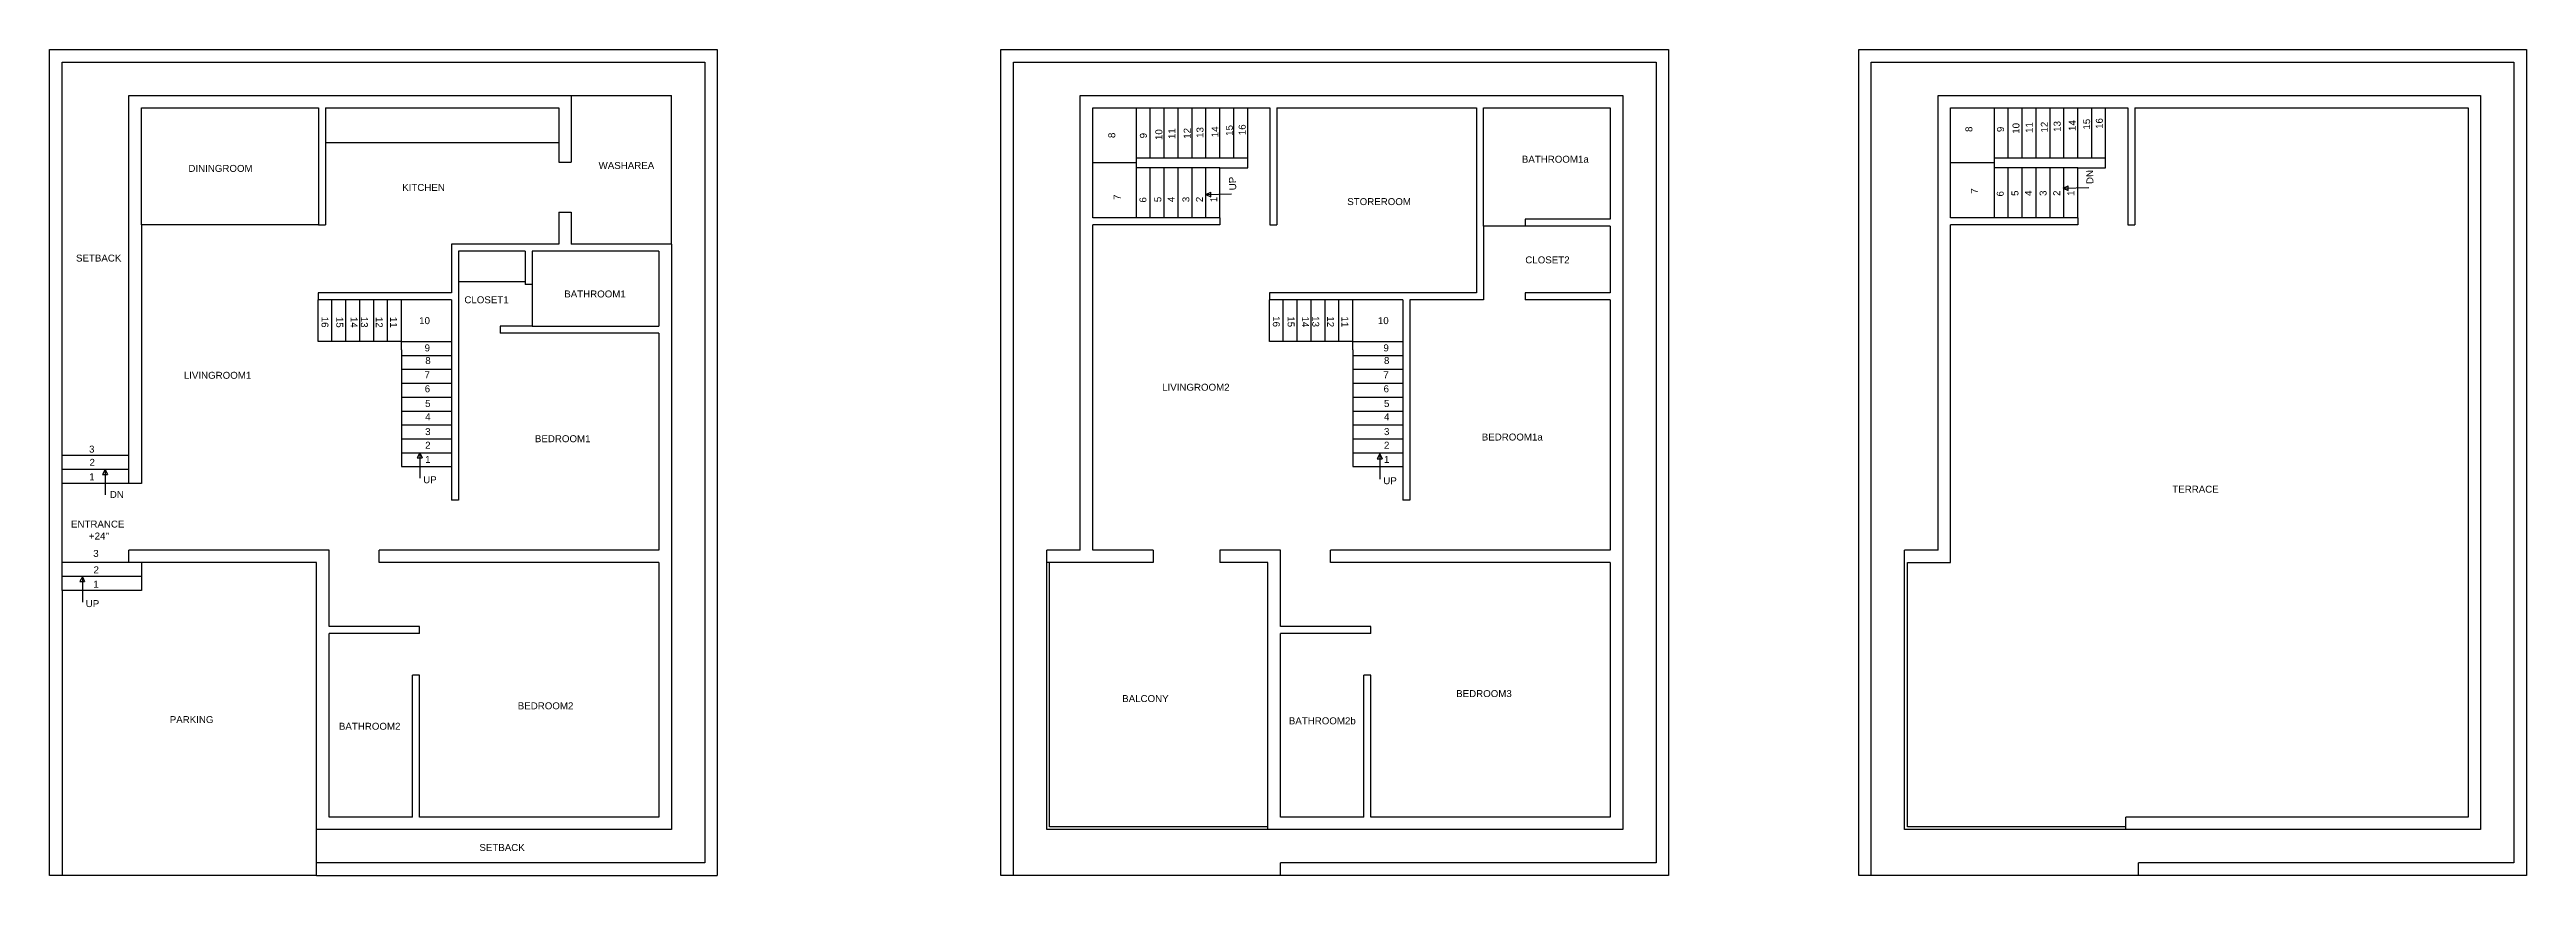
# Model space of a CAD drawing. Header units: inches. Extents: x 24 to 1804, y 5 to 599.
import ezdxf

# ---------------------------------------------------------------- set-up
doc = ezdxf.new("R2010")
doc.units = ezdxf.units.IN
doc.header["$MEASUREMENT"] = 0
for name, color, linetype in [('Balcony', 7, 'Continuous'), ('BathRoom1', 7, 'Continuous'), ('BathRoom1a', 7, 'Continuous'), ('BathRoom2', 7, 'Continuous'), ('BathRoom2b', 7, 'Continuous'), ('BedRoom1', 7, 'Continuous'), ('BedRoom1a', 7, 'Continuous'), ('BedRoom2', 7, 'Continuous'), ('BedRoom3', 7, 'Continuous'), ('Boundary', 7, 'Continuous'), ('Closet1', 7, 'Continuous'), ('Closet2', 7, 'Continuous'), ('DiningRoom', 7, 'Continuous'), ('Entrance_Staircase', 7, 'Continuous'), ('Kitchen', 7, 'Continuous'), ('LivingRoom1', 7, 'Continuous'), ('LivingRoom2', 7, 'Continuous'), ('Parking', 7, 'Continuous'), ('Setback', 7, 'Continuous'), ('SetBack_Stairscase', 7, 'Continuous'), ('Staircase', 7, 'Continuous'), ('StoreRoom', 7, 'Continuous'), ('WashArea', 7, 'Continuous')]:
    doc.layers.add(name, color=color, linetype=linetype)
doc.layers.add('Terrace', color=7, linetype='Continuous', plot=False)
doc.styles.get("Standard").update_dxf_attribs({"font": 'arial.ttf'})

msp = doc.modelspace()

# ---------------------------------------------------------------- linework, layer by layer
for p, q in [((1084.6, 471.6), (1054.6, 471.6)), ((370.7, 429.6), (365.7, 429.6)), ((1084.6, 423.6), (1084.6, 418.6)), ((347.7, 399.6), (347.7, 394.6)), ((47.3, 219.4), (45.4, 215.9)), ((45.4, 215.9), (48.9, 215.9)), ((47.3, 219.4), (47.3, 201.1)), ((47.3, 219.4), (48.9, 215.9)), ((1762.3, 229.6), (1762.3, 46.6))]:
    msp.add_line(p, q)
at = {"layer": 'Balcony'}
for p, q in [((740.6, 37.6), (740.6, 238.6)), ((817.1, 238.6), (817.1, 229.6)), ((865.1, 238.6), (865.1, 229.6)), ((817.1, 229.6), (740.6, 229.6)), ((742.6, 39.6), (742.6, 229.6)), ((899.6, 229.6), (865.1, 229.6)), ((899.6, 37.6), (899.6, 229.6)), ((899.6, 39.6), (742.6, 39.6))]:
    msp.add_line(p, q, dxfattribs=at)
at = {"layer": 'BathRoom1'}
for p, q in [((461.7, 453.6), (370.7, 453.6)), ((370.7, 453.6), (370.7, 429.6)), ((461.7, 453.6), (461.7, 399.6)), ((370.7, 429.6), (370.7, 399.6)), ((370.7, 399.6), (461.7, 399.6))]:
    msp.add_line(p, q, dxfattribs=at)
at = {"layer": 'BathRoom1a'}
for p, q in [((1054.6, 556.6), (1145.6, 556.6)), ((1054.6, 471.6), (1054.6, 556.6)), ((1145.6, 556.6), (1145.6, 476.6)), ((1145.6, 476.6), (1084.6, 476.6)), ((1084.6, 476.6), (1084.6, 471.6))]:
    msp.add_line(p, q, dxfattribs=at)
at = {"layer": 'BathRoom2'}
for p, q in [((289.7, 178.6), (224.7, 178.6)), ((224.7, 46.6), (224.7, 178.6)), ((284.7, 46.6), (284.7, 148.6)), ((289.7, 148.6), (284.7, 148.6)), ((284.7, 46.6), (224.7, 46.6))]:
    msp.add_line(p, q, dxfattribs=at)
at = {"layer": 'BathRoom2b'}
for p, q in [((908.6, 46.6), (908.6, 178.6)), ((973.6, 178.6), (908.6, 178.6)), ((968.6, 46.6), (968.6, 148.6)), ((973.6, 148.6), (968.6, 148.6)), ((968.6, 46.6), (908.6, 46.6))]:
    msp.add_line(p, q, dxfattribs=at)
at = {"layer": 'BedRoom1'}
for p, q in [((317.7, 394.6), (317.7, 274.6)), ((461.7, 394.6), (347.7, 394.6)), ((461.7, 394.6), (461.7, 238.6)), ((461.7, 238.6), (260.7, 238.6))]:
    msp.add_line(p, q, dxfattribs=at)
at = {"layer": 'BedRoom1a'}
for p, q in [((1001.6, 418.6), (1001.6, 274.6)), ((1054.6, 418.6), (1001.6, 418.6)), ((1084.6, 423.6), (1084.6, 418.6)), ((1145.6, 418.6), (1084.6, 418.6)), ((1145.6, 418.6), (1145.6, 238.6)), ((1001.6, 274.6), (996.6, 274.6)), ((996.6, 238.6), (944.6, 238.6)), ((1145.6, 238.6), (996.6, 238.6))]:
    msp.add_line(p, q, dxfattribs=at)
at = {"layer": 'BedRoom2'}
for p, q in [((224.7, 183.6), (224.7, 238.6)), ((260.7, 229.6), (260.7, 238.6)), ((461.7, 229.6), (260.7, 229.6)), ((461.7, 229.6), (461.7, 46.6)), ((289.7, 183.6), (224.7, 183.6)), ((289.7, 178.6), (289.7, 183.6)), ((289.7, 46.6), (289.7, 148.6)), ((461.7, 46.6), (289.7, 46.6))]:
    msp.add_line(p, q, dxfattribs=at)
at = {"layer": 'BedRoom3'}
for p, q in [((908.6, 183.6), (908.6, 238.6)), ((944.6, 229.6), (944.6, 238.6)), ((1145.6, 229.6), (944.6, 229.6)), ((1145.6, 229.6), (1145.6, 46.6)), ((973.6, 183.6), (908.6, 183.6)), ((973.6, 178.6), (973.6, 183.6)), ((973.6, 46.6), (973.6, 148.6)), ((1145.6, 46.6), (973.6, 46.6))]:
    msp.add_line(p, q, dxfattribs=at)
at = {"layer": 'Boundary'}
for p, q in [((23.7, 4.6), (23.7, 598.6)), ((23.7, 598.6), (503.7, 598.6)), ((503.7, 598.6), (503.7, 4.6)), ((707.6, 4.6), (707.6, 598.6)), ((707.6, 598.6), (1187.6, 598.6)), ((716.6, 4.6), (716.6, 589.6)), ((716.6, 589.6), (1178.6, 589.6)), ((1178.6, 589.6), (1178.6, 13.6)), ((1187.6, 598.6), (1187.6, 4.6)), ((1324.3, 4.6), (1324.3, 598.6)), ((1324.3, 598.6), (1804.3, 598.6)), ((1333.3, 4.6), (1333.3, 589.6)), ((1333.3, 589.6), (1795.3, 589.6)), ((1795.3, 589.6), (1795.3, 13.6)), ((1804.3, 598.6), (1804.3, 4.6)), ((764.6, 238.6), (764.6, 565.6)), ((764.6, 565.6), (1154.6, 565.6)), ((1154.6, 565.6), (1154.6, 37.6)), ((1381.3, 238.6), (1381.3, 565.6)), ((1381.3, 565.6), (1771.3, 565.6)), ((1771.3, 565.6), (1771.3, 37.6)), ((764.6, 238.6), (740.6, 238.6)), ((1381.3, 238.6), (1357.3, 238.6)), ((1154.6, 37.6), (740.6, 37.6)), ((1771.3, 37.6), (1357.3, 37.6)), ((32.7, 4.6), (23.7, 4.6)), ((215.7, 4.6), (503.7, 4.6)), ((1187.6, 4.6), (707.6, 4.6)), ((908.6, 4.6), (908.6, 13.6)), ((1178.6, 13.6), (908.6, 13.6)), ((1804.3, 4.6), (1324.3, 4.6)), ((1525.3, 4.6), (1525.3, 13.6)), ((1795.3, 13.6), (1525.3, 13.6))]:
    msp.add_line(p, q, dxfattribs=at)
at = {"layer": 'Closet1'}
for p, q in [((317.7, 453.6), (317.7, 394.6)), ((365.7, 453.6), (317.7, 453.6)), ((365.7, 453.6), (365.7, 429.6)), ((365.7, 431.6), (317.7, 431.6)), ((370.7, 399.6), (347.7, 399.6))]:
    msp.add_line(p, q, dxfattribs=at)
at = {"layer": 'Closet2'}
for p, q in [((1054.6, 471.6), (1054.6, 418.6)), ((1145.6, 471.6), (1084.6, 471.6)), ((1145.6, 471.6), (1145.6, 423.6)), ((1145.6, 423.6), (1084.6, 423.6))]:
    msp.add_line(p, q, dxfattribs=at)
at = {"layer": 'DiningRoom'}
for p, q in [((89.7, 472.6), (89.7, 556.6)), ((89.7, 556.6), (217.1, 556.6)), ((217.1, 556.6), (217.1, 472.6)), ((217.1, 472.6), (89.7, 472.6)), ((217.1, 472.6), (222.1, 472.6))]:
    msp.add_line(p, q, dxfattribs=at)
at = {"layer": 'Entrance_Staircase'}
for p, q in [((32.7, 209.6), (32.7, 238.6)), ((80.7, 229.6), (80.7, 238.6)), ((89.7, 229.6), (32.7, 229.6)), ((89.7, 219.6), (32.7, 219.6)), ((89.7, 229.6), (89.7, 209.6)), ((89.7, 209.6), (32.7, 209.6))]:
    msp.add_line(p, q, dxfattribs=at)
at = {"layer": 'Kitchen'}
for p, q in [((222.1, 556.6), (222.1, 472.6)), ((222.1, 556.6), (389.7, 556.6)), ((389.7, 556.6), (389.7, 517.6)), ((222.1, 531.6), (389.7, 531.6)), ((389.7, 517.6), (398.7, 517.6)), ((389.7, 481.6), (398.7, 481.6)), ((389.7, 481.6), (389.7, 458.6)), ((312.7, 458.6), (312.7, 423.6)), ((389.7, 458.6), (312.7, 458.6)), ((312.7, 423.6), (216.7, 423.6))]:
    msp.add_line(p, q, dxfattribs=at)
at = {"layer": 'LivingRoom1'}
for p, q in [((89.7, 472.6), (89.7, 286.6)), ((224.7, 238.6), (80.7, 238.6))]:
    msp.add_line(p, q, dxfattribs=at)
at = {"layer": 'LivingRoom2'}
for p, q in [((865, 472.6), (773.6, 472.6)), ((773.6, 238.6), (773.6, 472.6)), ((817.1, 238.6), (773.6, 238.6)), ((908.6, 238.6), (865.1, 238.6))]:
    msp.add_line(p, q, dxfattribs=at)
at = {"layer": 'Parking'}
for p, q in [((215.7, 229.6), (89.7, 229.6)), ((215.7, 4.6), (215.7, 229.6)), ((32.7, 209.6), (32.7, 4.6)), ((215.7, 4.6), (32.7, 4.6))]:
    msp.add_line(p, q, dxfattribs=at)
at = {"layer": 'Setback'}
for p, q in [((32.7, 238.6), (32.7, 589.6)), ((32.7, 589.6), (494.7, 589.6)), ((494.7, 589.6), (494.7, 13.6)), ((80.7, 565.6), (398.7, 565.6)), ((80.7, 286.6), (80.7, 565.6)), ((470.7, 458.6), (470.7, 37.6)), ((470.7, 37.6), (215.7, 37.6)), ((494.7, 13.6), (215.7, 13.6))]:
    msp.add_line(p, q, dxfattribs=at)
at = {"layer": 'SetBack_Stairscase'}
for p, q in [((80.7, 306.6), (32.7, 306.6)), ((80.7, 296.6), (32.7, 296.6)), ((89.7, 286.6), (32.7, 286.6)), ((63.7, 296.6), (61.8, 293)), ((61.8, 293), (65.3, 293)), ((63.7, 296.6), (63.7, 278.3)), ((63.7, 296.6), (65.3, 293))]:
    msp.add_line(p, q, dxfattribs=at)
at = {"layer": 'Staircase'}
for p, q in [((773.6, 477.6), (773.6, 556.6)), ((773.6, 556.6), (901, 556.6)), ((805, 477.6), (805, 556.6)), ((815, 520.6), (815, 556.6)), ((825, 520.6), (825, 556.6)), ((835, 520.6), (835, 556.6)), ((845, 520.6), (845, 556.6)), ((855, 520.6), (855, 556.6)), ((865, 520.6), (865, 556.6)), ((875, 520.6), (875, 556.6)), ((885, 520.6), (885, 556.6)), ((901, 556.6), (901, 472.6)), ((1390.3, 477.6), (1390.3, 556.6)), ((1390.3, 556.6), (1517.8, 556.6)), ((1421.8, 477.6), (1421.8, 556.6)), ((1431.8, 520.6), (1431.8, 556.6)), ((1441.8, 520.6), (1441.8, 556.6)), ((1451.8, 520.6), (1451.8, 556.6)), ((1461.8, 520.6), (1461.8, 556.6)), ((1471.8, 520.6), (1471.8, 556.6)), ((1481.8, 520.6), (1481.8, 556.6)), ((1491.8, 520.6), (1491.8, 556.6)), ((1501.8, 520.6), (1501.8, 556.6)), ((1517.8, 556.6), (1517.8, 472.6)), ((805, 517.1), (773.6, 517.1)), ((805, 520.6), (885, 520.6)), ((885, 513.6), (885, 520.6)), ((1421.8, 517.1), (1390.3, 517.1)), ((1421.8, 520.6), (1501.8, 520.6)), ((1501.8, 513.6), (1501.8, 520.6)), ((865, 513.6), (805, 513.6)), ((815, 477.6), (815, 513.6)), ((815, 477.6), (815, 513.6)), ((825, 477.6), (825, 513.6)), ((825, 477.6), (825, 513.6)), ((835, 477.6), (835, 513.6)), ((835, 477.6), (835, 513.6)), ((845, 477.6), (845, 513.6)), ((845, 477.6), (845, 513.6)), ((855, 477.6), (855, 513.6)), ((855, 477.6), (855, 513.6)), ((865, 477.6), (865, 513.6)), ((865, 477.6), (865, 513.6)), ((865, 513.6), (885, 513.6)), ((1481.8, 513.6), (1421.8, 513.6)), ((1431.8, 477.6), (1431.8, 513.6)), ((1431.8, 477.6), (1431.8, 513.6)), ((1441.8, 477.6), (1441.8, 513.6)), ((1441.8, 477.6), (1441.8, 513.6)), ((1451.8, 477.6), (1451.8, 513.6)), ((1451.8, 477.6), (1451.8, 513.6)), ((1461.8, 477.6), (1461.8, 513.6)), ((1461.8, 477.6), (1461.8, 513.6)), ((1471.3, 498.9), (1474.8, 500.6)), ((1471.3, 498.9), (1489.6, 499.4)), ((1471.3, 498.9), (1474.9, 497.1)), ((1471.8, 477.6), (1471.8, 513.6)), ((1471.8, 477.6), (1471.8, 513.6)), ((1474.9, 497.1), (1474.8, 500.6)), ((1481.8, 477.6), (1481.8, 513.6)), ((1481.8, 477.6), (1481.8, 513.6)), ((1481.8, 513.6), (1501.8, 513.6)), ((855, 494.4), (858.5, 496.1)), ((855, 494.4), (873.3, 494.9)), ((855, 494.4), (858.6, 492.6)), ((858.6, 492.6), (858.5, 496.1)), ((865, 477.6), (773.6, 477.6)), ((865, 477.6), (865, 472.6)), ((1481.8, 477.6), (1390.3, 477.6)), ((1481.8, 477.6), (1481.8, 472.6)), ((216.7, 423.6), (216.7, 418.6)), ((312.7, 418.6), (216.7, 418.6)), ((216.7, 388.6), (216.7, 418.6)), ((226.7, 388.6), (226.7, 418.6)), ((236.7, 388.6), (236.7, 418.6)), ((246.7, 388.6), (246.7, 418.6)), ((256.7, 388.6), (256.7, 418.6)), ((266.7, 388.6), (266.7, 418.6)), ((276.7, 382.6), (276.7, 418.6)), ((312.7, 418.6), (312.7, 274.6)), ((996.6, 418.6), (900.6, 418.6)), ((900.6, 388.6), (900.6, 418.6)), ((910.6, 388.6), (910.6, 418.6)), ((920.6, 388.6), (920.6, 418.6)), ((930.6, 388.6), (930.6, 418.6)), ((940.6, 388.6), (940.6, 418.6)), ((950.6, 388.6), (950.6, 418.6)), ((960.6, 382.6), (960.6, 418.6)), ((996.6, 418.6), (996.6, 274.6)), ((276.7, 388.6), (216.7, 388.6)), ((276.7, 388.6), (312.7, 388.6)), ((276.7, 382.6), (276.7, 298.6)), ((276.7, 378.6), (312.7, 378.6)), ((960.6, 388.6), (900.6, 388.6)), ((960.6, 388.6), (996.6, 388.6)), ((960.6, 382.6), (960.6, 298.6)), ((960.6, 378.6), (996.6, 378.6)), ((276.7, 368.6), (312.7, 368.6)), ((276.7, 358.6), (312.7, 358.6)), ((960.6, 368.6), (996.6, 368.6)), ((960.6, 358.6), (996.6, 358.6)), ((276.7, 348.6), (312.7, 348.6)), ((276.7, 338.6), (312.7, 338.6)), ((960.6, 348.6), (996.6, 348.6)), ((960.6, 338.6), (996.6, 338.6)), ((276.7, 328.6), (312.7, 328.6)), ((960.6, 328.6), (996.6, 328.6)), ((276.7, 318.6), (312.7, 318.6)), ((276.7, 308.6), (312.7, 308.6)), ((289.9, 308.5), (288, 304.9)), ((288, 304.9), (291.5, 304.9)), ((289.9, 308.5), (289.9, 290.2)), ((289.9, 308.5), (291.5, 304.9)), ((960.6, 318.6), (996.6, 318.6)), ((960.6, 308.6), (996.6, 308.6)), ((980.1, 307.8), (978.2, 304.2)), ((978.2, 304.2), (981.7, 304.2)), ((980.1, 307.8), (980.1, 289.5)), ((980.1, 307.8), (981.7, 304.2)), ((276.7, 298.6), (312.7, 298.6)), ((960.6, 298.6), (996.6, 298.6)), ((317.7, 274.6), (312.7, 274.6))]:
    msp.add_line(p, q, dxfattribs=at)
at = {"layer": 'StoreRoom'}
for p, q in [((906, 556.6), (1049.6, 556.6)), ((906, 556.6), (906, 472.6)), ((1049.6, 556.6), (1049.6, 423.6)), ((901, 472.6), (906, 472.6)), ((900.6, 423.6), (900.6, 418.6)), ((1049.6, 423.6), (900.6, 423.6))]:
    msp.add_line(p, q, dxfattribs=at)
at = {"layer": 'Terrace'}
for p, q in [((1522.8, 556.6), (1762.3, 556.6)), ((1522.8, 556.6), (1522.8, 472.6)), ((1762.3, 556.6), (1762.3, 46.6)), ((1481.8, 472.6), (1390.3, 472.6)), ((1390.3, 229.6), (1390.3, 472.6)), ((1517.8, 472.6), (1522.8, 472.6)), ((1357.3, 37.6), (1357.3, 238.6)), ((1359.3, 39.6), (1359.3, 229.6)), ((1359.3, 229.6), (1390.3, 229.6)), ((1516.3, 39.6), (1359.3, 39.6)), ((1762.3, 46.6), (1516.3, 46.6)), ((1516.3, 37.6), (1516.3, 46.6))]:
    msp.add_line(p, q, dxfattribs=at)
at = {"layer": 'WashArea'}
for p, q in [((398.7, 565.6), (398.7, 517.6)), ((398.7, 565.6), (470.7, 565.6)), ((470.7, 458.6), (470.7, 565.6)), ((398.7, 481.6), (398.7, 458.6)), ((470.7, 458.6), (398.7, 458.6))]:
    msp.add_line(p, q, dxfattribs=at)

# ---------------------------------------------------------------- texts
at = {"layer": 'Balcony', "insert": (794.8, 134.3), "char_height": 5, "width": 33.942, "attachment_point": 1}
msp.add_mtext('BALCONY', dxfattribs=at)
at = {"layer": 'BathRoom1', "char_height": 5, "width": 33.801, "attachment_point": 1}
for s, insert in [('CLOSET2', (1084.6, 449.8)), ('BATHROOM1', (393.7, 425.3)), ('TERRACE', (1549.7, 284.9))]:
    msp.add_mtext(s, dxfattribs=dict(at, insert=insert))
at = {"layer": 'BathRoom1a', "insert": (1082.1, 522.2), "char_height": 5, "width": 37.325, "attachment_point": 1}
msp.add_mtext('BATHROOM1a', dxfattribs=at)
at = {"layer": 'BathRoom2', "insert": (231.7, 114.4), "char_height": 5, "width": 33.942, "attachment_point": 1}
msp.add_mtext('BATHROOM2', dxfattribs=at)
at = {"layer": 'BathRoom2b', "insert": (914.6, 118.3), "char_height": 5, "width": 33.942, "attachment_point": 1}
msp.add_mtext('BATHROOM2b', dxfattribs=at)
at = {"layer": 'BedRoom1', "char_height": 5, "width": 33.942, "attachment_point": 1}
for s, insert in [('CLOSET1', (321.9, 421.1)), ('BEDROOM1', (372.6, 321.2))]:
    msp.add_mtext(s, dxfattribs=dict(at, insert=insert))
at = {"layer": 'BedRoom1a', "insert": (1053.3, 322.4), "char_height": 5, "width": 39.304, "attachment_point": 1}
msp.add_mtext('BEDROOM1a', dxfattribs=at)
at = {"layer": 'BedRoom2', "insert": (360.3, 129.1), "char_height": 5, "width": 33.942, "attachment_point": 1}
msp.add_mtext('BEDROOM2', dxfattribs=at)
at = {"layer": 'BedRoom3', "insert": (1034.9, 137.9), "char_height": 5, "width": 33.942, "attachment_point": 1}
msp.add_mtext('BEDROOM3', dxfattribs=at)
at = {"layer": 'DiningRoom', "insert": (123.5, 515.6), "char_height": 5, "width": 44.953, "attachment_point": 1}
msp.add_mtext('DININGROOM', dxfattribs=at)
at = {"layer": 'Entrance_Staircase', "char_height": 5, "width": 33.942, "attachment_point": 1}
for s, insert in [('ENTRANCE', (39.1, 259.8)), ("+24''", (52, 251.2)), ('3', (55.1, 238.7)), ('2', (55.3, 226.9)), ('1', (55.1, 216.5)), ('UP', (49.7, 202.6))]:
    msp.add_mtext(s, dxfattribs=dict(at, insert=insert))
at = {"layer": 'Kitchen', "insert": (277.2, 501.9), "char_height": 5, "width": 33.942, "attachment_point": 1}
msp.add_mtext('KITCHEN', dxfattribs=at)
at = {"layer": 'LivingRoom1', "insert": (120.2, 366.8), "char_height": 5, "width": 33.942, "attachment_point": 1}
msp.add_mtext('LIVINGROOM1', dxfattribs=at)
at = {"layer": 'LivingRoom2', "insert": (823.5, 358.2), "char_height": 5, "width": 33.942, "attachment_point": 1}
msp.add_mtext('LIVINGROOM2', dxfattribs=at)
at = {"layer": 'Parking', "insert": (110.1, 119.2), "char_height": 5, "width": 33.942, "attachment_point": 1}
msp.add_mtext('PARKING', dxfattribs=at)
at = {"layer": 'Setback', "char_height": 5, "width": 33.942, "attachment_point": 1}
for insert in [(42.7, 451.1), (332.7, 27.2)]:
    msp.add_mtext('SETBACK', dxfattribs=dict(at, insert=insert))
at = {"layer": 'SetBack_Stairscase', "char_height": 5, "width": 33.942, "attachment_point": 1}
for s, insert in [('3', (52.1, 313.7)), ('2', (52.4, 304.2)), ('1', (52.2, 293.8)), ('DN', (67, 281.1))]:
    msp.add_mtext(s, dxfattribs=dict(at, insert=insert))
at = {"layer": 'Staircase', "char_height": 5}
for s, insert, width, attachment_point, rotation in [('8', (784.8, 538.8), 33.942, 3, 90), ('9', (807.5, 538.6), 33.942, 3, 90), ('10', (823.7, 533.5), 33.942, 7, 90), ('11', (833, 534.2), 33.942, 7, 90), ('12', (844, 534.4), 33.942, 7, 90), ('13', (853.3, 535), 33.942, 7, 90), ('14', (864, 535.5), 33.942, 7, 90), ('15', (874.4, 536.5), 33.942, 7, 90), ('16', (883.6, 537), 33.942, 7, 90), ('8', (1401, 543.2), 33.942, 3, 90), ('9', (1423.7, 543.1), 33.942, 3, 90), ('10', (1439.9, 538), 33.942, 7, 90), ('11', (1449.3, 538.6), 33.942, 7, 90), ('12', (1460.2, 538.9), 33.942, 7, 90), ('13', (1469.5, 539.4), 33.942, 7, 90), ('14', (1480.3, 540), 33.942, 7, 90), ('15', (1490.7, 541), 33.942, 7, 90), ('16', (1499.8, 541.5), 33.942, 7, 90), ('UP', (871.8, 497.3), 33.942, 1, 91.4459), ('DN', (1488, 501.8), 33.942, 1, 91.4459), ('7', (788.7, 490.4), 50.589, 1, 90), ('6', (807.2, 488.5), 33.942, 1, 90), ('5', (817.9, 488.8), 33.942, 1, 90), ('4', (827.5, 488.8), 33.942, 1, 90), ('3', (838.1, 488.8), 33.942, 1, 90), ('2', (847.8, 488.8), 33.942, 1, 90), ('1', (858.1, 488.8), 33.942, 1, 90), ('7', (1404.9, 494.9), 50.589, 1, 90), ('6', (1423.5, 492.9), 33.942, 1, 90), ('5', (1434.1, 493.3), 33.942, 1, 90), ('4', (1443.7, 493.3), 33.942, 1, 90), ('3', (1454.3, 493.3), 33.942, 1, 90), ('2', (1464.1, 493.3), 33.942, 1, 90), ('1', (1474.3, 493.3), 33.942, 1, 90), ('16', (224.2, 406.4), 33.942, 1, 270), ('15', (234.8, 406.3), 33.942, 1, 270), ('14', (245.1, 406.3), 33.942, 1, 270), ('13', (252.5, 406.4), 33.942, 1, 270), ('12', (263.2, 406.3), 33.942, 1, 270), ('11', (273.5, 406.3), 33.942, 1, 270), ('16', (908.1, 406.8), 33.942, 1, 270), ('15', (918.7, 406.7), 33.942, 1, 270), ('14', (929, 406.6), 33.942, 1, 270), ('13', (936.4, 406.8), 33.942, 1, 270), ('12', (947.1, 406.7), 33.942, 1, 270), ('11', (957.4, 406.6), 33.942, 1, 270)]:
    msp.add_mtext(s, dxfattribs=dict(at, insert=insert, width=width, attachment_point=attachment_point, rotation=rotation))
at = {"layer": 'Staircase', "char_height": 5, "width": 33.942, "attachment_point": 1}
for s, insert in [('10', (289.4, 406.1)), ('10', (978.6, 406.1)), ('9', (293.3, 386.5)), ('8', (293.8, 377.4)), ('9', (982.6, 386.5)), ('8', (983, 377.4)), ('7', (293.2, 367.1)), ('6', (293.4, 357.1)), ('7', (982.5, 367.1)), ('6', (982.7, 357.1)), ('5', (293.7, 346.5)), ('5', (983, 346.5)), ('4', (293.7, 336.9)), ('3', (293.7, 326.3)), ('4', (983, 336.9)), ('3', (983, 326.3)), ('2', (293.7, 316.5)), ('1', (293.7, 306.3)), ('2', (983, 316.5)), ('1', (983, 306.3)), ('UP', (292.3, 291.7)), ('UP', (982.5, 291))]:
    msp.add_mtext(s, dxfattribs=dict(at, insert=insert))
at = {"layer": 'StoreRoom', "insert": (956.6, 491.7), "char_height": 5, "width": 33.942, "attachment_point": 1}
msp.add_mtext('STOREROOM', dxfattribs=at)
at = {"layer": 'WashArea', "insert": (418.4, 517.7), "char_height": 5, "width": 33.942, "attachment_point": 1}
msp.add_mtext('WASHAREA', dxfattribs=at)

doc.saveas('drawing.dxf')
